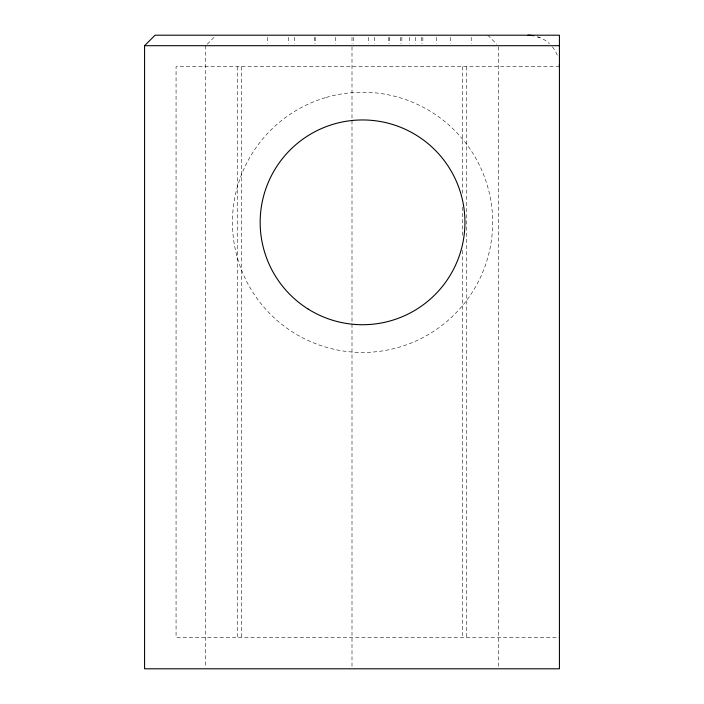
<?xml version="1.0" encoding="UTF-8"?>
<svg xmlns="http://www.w3.org/2000/svg" width="704" height="704" viewBox="0 0 704 704"><rect width="100%" height="100%" fill="white"/><g stroke="black" fill="none" stroke-linecap="round" stroke-linejoin="round"><path stroke-width="0.53" stroke-dasharray="3.52 2.64" d="M207.231 44.194L214.729 36.696M559.425 66.686L176.062 66.686L176.062 637.314L559.425 637.314M537.416 37.013L539.528 37.409A31.486 31.486 0 0 1 549.419 43.666M537.574 36.846L539.528 37.409M487.775 35.2L496.769 44.194M498.265 46.772L498.265 667.718M471.222 37.303L471.222 43.595M466.752 66.686L466.752 637.314M462.378 66.686L462.378 193.134M462.378 207.178L462.378 236.359M462.378 250.413L462.378 637.314M450.234 37.303L450.234 43.595M436.383 37.303L436.383 43.595M422.849 37.303L422.849 43.595M421.529 37.303L421.529 43.595M415.571 37.303L415.571 43.595M409.605 37.303L409.605 43.595M401.852 37.303L401.852 43.595M400.532 37.303L400.532 43.595M389.277 37.303L389.277 43.595M388.793 37.303L388.793 43.595M374.466 37.303L374.466 43.595M368.289 37.303L368.289 43.595M353.478 37.303L353.478 43.595M352 37.303L352 43.595M352 46.772L352 667.718M335.711 37.303L335.711 43.595M315.207 37.303L315.207 43.595M314.723 37.303L314.723 43.595M294.395 37.303L294.395 43.595M288.429 37.303L288.429 43.595M267.617 37.303L267.617 43.595M241.622 66.686L241.622 637.314M237.248 66.686L237.248 637.314M205.735 45.698L205.735 667.718M552.376 46.842A31.486 31.486 0 0 1 557.902 57.033M325.45 97.645L324.65 97.882A130.108 130.108 0 0 0 324.65 346.808L331.074 348.586A130.108 130.108 0 0 0 394.038 348.586L400.462 346.808A130.108 130.108 0 0 0 400.462 97.882L394.038 96.105A130.108 130.108 0 0 0 331.074 96.105L325.45 97.645"/><path stroke-width="1.06" d="M144.575 45.698L155.074 35.2L559.425 35.2L559.425 668.8L144.575 668.8L144.575 45.698L559.425 45.698M527.938 35.2A31.486 31.486 0 0 1 533.667 35.728M559.363 64.794A31.486 31.486 0 0 1 559.425 66.686M308.167 309.082A102.379 102.379 0 0 0 464.869 226.09A102.379 102.379 0 0 0 314.635 131.868A102.379 102.379 0 0 0 308.167 309.082"/></g></svg>
